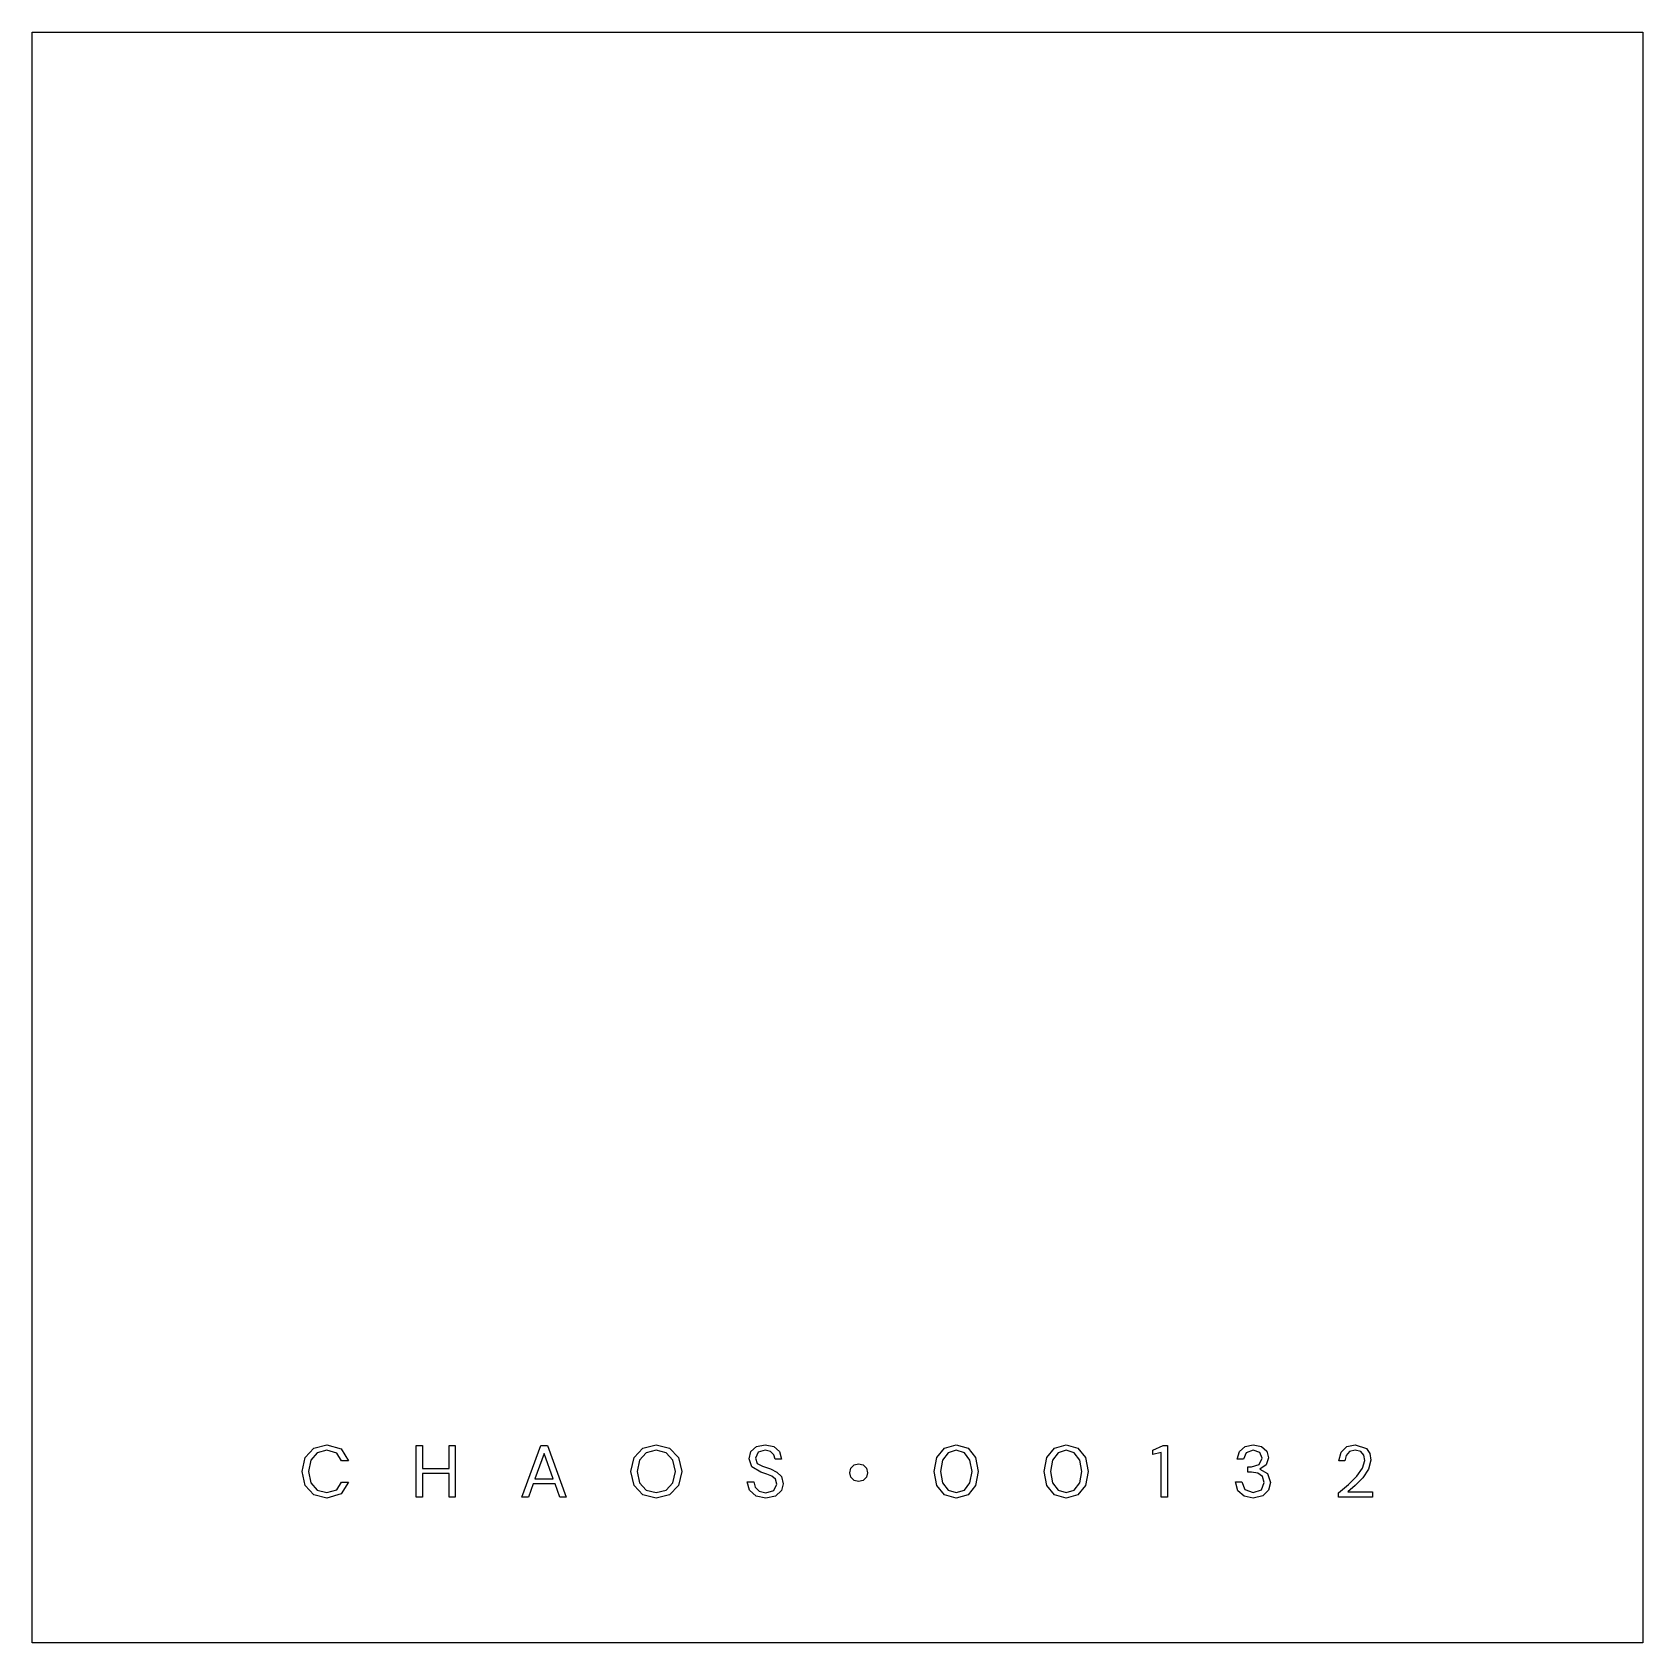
# Model space of a CAD drawing. Extents: x 0 to 92.4, y 0.2 to 92.6.
import ezdxf

# ---------------------------------------------------------------- set-up
doc = ezdxf.new("R2010")
doc.units = 0

msp = doc.modelspace()

# ---------------------------------------------------------------- linework, layer by layer
at = {"layer": 'Layer 1', "color": 7}
for points in [[(0, 92.6042), (92.427836, 92.6042), (92.427836, 0.176364), (0, 0.176364), (0, 92.6042)], [(0, 92.6042), (92.427836, 92.6042), (92.427836, 0.176364), (0, 0.176364), (0, 92.6042)], [(16.90935, 8.483031), (16.159696, 8.675956), (15.669114, 9.210635), (15.498238, 10.009898), (15.669114, 10.809161), (16.159696, 11.349352), (16.90935, 11.542277), (17.736173, 11.299742), (18.144073, 10.621747), (17.75271, 10.621747), (17.477102, 11.06272), (16.90935, 11.228084), (16.358134, 11.079256), (15.98882, 10.660332), (15.86204, 10.009898), (15.98882, 9.353951), (16.358134, 8.94054), (16.90935, 8.797224), (17.477102, 8.957076), (17.75271, 9.392536), (18.144073, 9.392536), (17.736173, 8.720053), (16.90935, 8.483031), (16.90935, 8.483031)], [(22.036393, 8.53264), (22.036393, 11.492668), (22.389171, 11.492668), (22.389171, 10.186287), (23.927063, 10.186287), (23.927063, 11.492668), (24.27984, 11.492668), (24.27984, 8.53264), (23.927063, 8.53264), (23.927063, 9.894143), (22.389171, 9.894143), (22.389171, 8.53264), (22.036393, 8.53264)], [(28.09818, 8.53264), (29.189587, 11.492668), (29.564413, 11.492668), (30.650308, 8.53264), (30.275481, 8.53264), (30.005386, 9.293318), (28.743102, 9.293318), (28.473006, 8.53264), (28.09818, 8.53264)], [(35.816359, 8.483031), (35.050169, 8.675956), (34.537539, 9.210635), (34.355638, 10.009898), (34.537539, 10.809161), (35.050169, 11.349352), (35.816359, 11.542277), (36.577037, 11.349352), (37.089667, 10.809161), (37.271568, 10.009898), (37.089667, 9.210635), (36.577037, 8.675956), (35.816359, 8.483031), (35.816359, 8.483031)], [(35.816359, 8.797224), (36.384111, 8.94054), (36.769962, 9.353951), (36.907766, 10.009898), (36.769962, 10.660332), (36.384111, 11.079256), (35.816359, 11.228084), (35.243095, 11.079256), (34.857244, 10.660332), (34.71944, 10.009898), (34.857244, 9.353951), (35.243095, 8.94054), (35.816359, 8.797224), (35.816359, 8.797224)], [(42.106672, 8.483031), (41.53892, 8.598786), (41.164093, 8.929515), (41.037313, 9.420097), (41.406628, 9.420097), (41.483798, 9.100392), (41.720821, 8.868882), (42.106672, 8.780687), (42.569693, 8.924003), (42.735057, 9.287805), (42.657887, 9.568925), (42.453937, 9.745314), (42.156281, 9.86107), (41.809015, 9.976825), (41.301897, 10.268969), (41.136532, 10.73199), (41.246775, 11.150914), (41.571992, 11.437546), (42.068087, 11.542277), (42.558668, 11.437546), (42.883886, 11.145402), (43.005153, 10.720966), (42.635839, 10.720966), (42.569693, 10.963501), (42.376767, 11.161939), (42.057062, 11.239109), (41.660187, 11.117841), (41.505847, 10.765063), (41.610578, 10.472919), (41.913746, 10.307554), (42.365743, 10.158726), (42.74057, 9.976825), (43.005153, 9.717754), (43.104372, 9.304342), (42.994129, 8.907467), (42.657887, 8.598786), (42.106672, 8.483031), (42.106672, 8.483031)], [(53.031734, 8.483031), (52.353738, 8.675956), (51.912766, 9.210635), (51.763938, 10.009898), (51.912766, 10.809161), (52.353738, 11.349352), (53.031734, 11.542277), (53.704217, 11.349352), (54.139677, 10.809161), (54.294017, 10.009898), (54.139677, 9.210635), (53.704217, 8.675956), (53.031734, 8.483031), (53.031734, 8.483031)], [(53.031734, 8.797224), (53.494755, 8.94054), (53.81446, 9.353951), (53.935727, 10.009898), (53.81446, 10.660332), (53.494755, 11.079256), (53.031734, 11.228084), (52.568712, 11.079256), (52.243495, 10.660332), (52.12774, 10.009898), (52.243495, 9.353951), (52.568712, 8.94054), (53.031734, 8.797224), (53.031734, 8.797224)], [(59.340134, 8.483031), (58.662138, 8.675956), (58.221166, 9.210635), (58.072338, 10.009898), (58.221166, 10.809161), (58.662138, 11.349352), (59.340134, 11.542277), (60.012617, 11.349352), (60.448077, 10.809161), (60.602417, 10.009898), (60.448077, 9.210635), (60.012617, 8.675956), (59.340134, 8.483031), (59.340134, 8.483031)], [(59.340134, 8.797224), (59.803155, 8.94054), (60.12286, 9.353951), (60.244127, 10.009898), (60.12286, 10.660332), (59.803155, 11.079256), (59.340134, 11.228084), (58.877112, 11.079256), (58.551895, 10.660332), (58.43614, 10.009898), (58.551895, 9.353951), (58.877112, 8.94054), (59.340134, 8.797224), (59.340134, 8.797224)], [(64.788237, 8.53264), (64.788237, 11.095793), (64.30868, 10.991062), (64.30868, 11.233597), (64.903992, 11.492668), (65.146527, 11.492668), (65.146527, 8.53264), (64.788237, 8.53264)], [(70.072923, 8.483031), (69.560292, 8.582249), (69.19649, 8.896442), (69.047662, 9.414585), (69.411464, 9.414585), (69.582341, 8.973613), (70.072923, 8.791711), (70.541456, 8.962588), (70.701309, 9.381512), (70.60209, 9.717754), (70.337507, 9.910679), (69.973704, 9.976825), (69.753218, 9.976825), (69.753218, 10.279994), (69.973704, 10.279994), (70.420189, 10.406773), (70.585554, 10.776088), (70.453262, 11.101305), (70.072923, 11.233597), (69.676048, 11.084768), (69.516195, 10.720966), (69.157905, 10.720966), (69.284685, 11.150914), (69.60439, 11.437546), (70.072923, 11.542277), (70.552481, 11.437546), (70.844625, 11.167451), (70.943844, 10.798136), (70.817064, 10.390237), (70.453262, 10.14219), (70.888722, 9.894143), (71.059599, 9.381512), (70.949356, 8.929515), (70.618626, 8.604298), (70.072923, 8.483031), (70.072923, 8.483031)], [(74.967783, 8.53264), (74.967783, 8.780687), (75.535536, 9.260245), (76.015093, 9.739802), (76.345823, 10.202823), (76.46709, 10.643796), (76.411968, 10.93594), (76.241092, 11.156426), (75.921387, 11.239109), (75.596169, 11.150914), (75.397732, 10.919404), (75.331586, 10.610723), (74.989832, 10.610723), (75.1111, 11.112329), (75.447341, 11.432034), (75.926899, 11.542277), (76.566309, 11.321791), (76.756134, 11.045839), (76.819868, 10.660332), (76.687576, 10.136677), (76.356847, 9.646096), (75.921387, 9.199611), (75.491438, 8.830296), (76.924599, 8.830296), (76.924599, 8.53264), (74.967783, 8.53264)], [(28.853345, 9.57995), (29.900655, 9.57995), (29.377, 11.046183), (28.853345, 9.57995)], [(47.427665, 9.431121), (47.174106, 9.497267), (46.986693, 9.684681), (46.920547, 9.93824), (46.986693, 10.197311), (47.174106, 10.384725), (47.427665, 10.45087), (47.686737, 10.384725), (47.868638, 10.197311), (47.934784, 9.93824), (47.868638, 9.684681), (47.686737, 9.497267), (47.427665, 9.431121), (47.427665, 9.431121)]]:
    msp.add_lwpolyline(points, close=True, dxfattribs=at)

doc.saveas('drawing.dxf')
